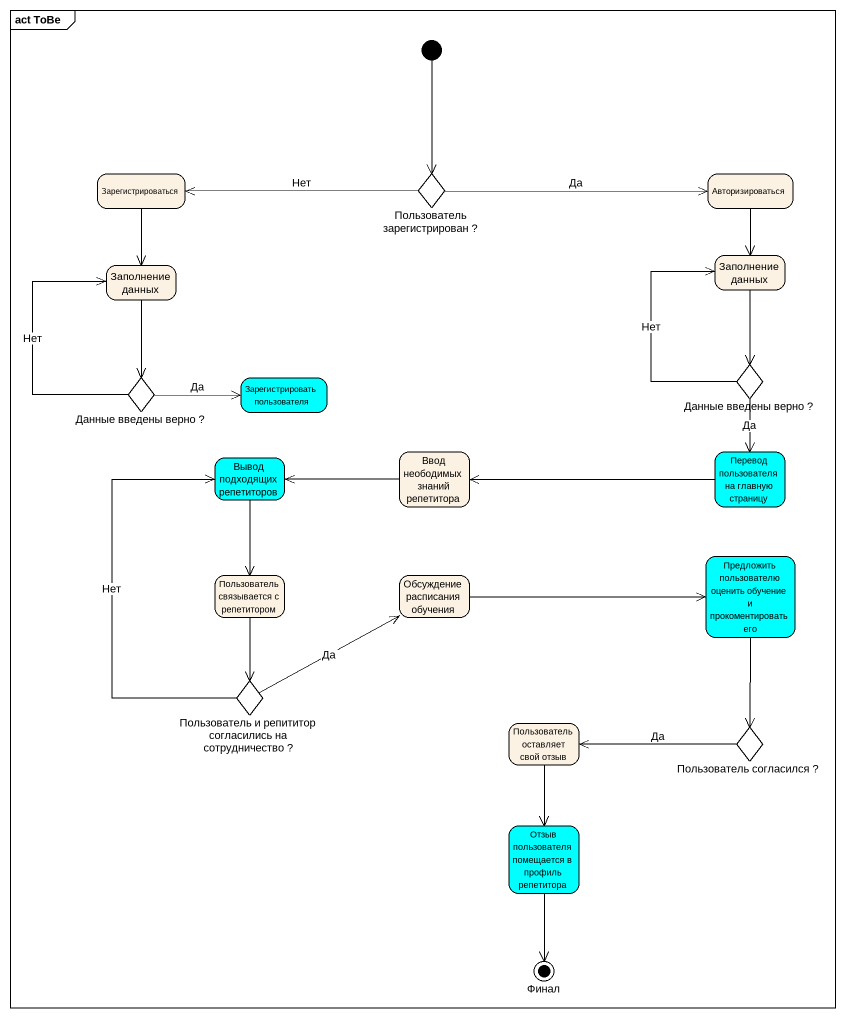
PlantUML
@startuml
mainframe act ToBe
hide empty description
state Зарегистрироваться
state "Пользователь зарегистрирован ?" as Пользователь_зарегистрирован <<choice>>
state Авторизироваться
state "Заполнение данных" as Заполнение_данных
state "Заполнение данных" as Заполнение_данных_2
state "Данные введены верно ?" as Данные_введены_верно <<choice>>
state "Зарегистрировать пользователя" as Зарегистрировать #00FFFF
state "Данные введены верно ?" as Данные_введены_верно_2 <<choice>>
state "Вывод подходящих репетиторов" as Вывод_подходящих_репетиторов #00FFFF
state "Ввод неободимых знаний репетитора" as Ввод_неободимых_знаний
state "Перевод пользователя на главную страницу" as Перевод_пользователя_на #00FFFF
state "Пользователь связывается с репетитором" as Пользователь_связывается_с
state "Обсуждение расписания обучения" as Обсуждение_расписания
state "Предложить пользователю оценить обучение и прокоментировать его" as Предложить_пользователю #00FFFF
state "Пользователь и репититор согласились на сотрудничество ?" as Пользователь_и_репититор <<choice>>
state "Пользователь оставляет свой отзыв" as Пользователь_оставляет_свой
state "Пользователь согласился ?" as Пользователь_согласился <<choice>>
state "Отзыв пользователя помещается в профиль репетитора" as Отзыв_пользователя #00FFFF
state Финал <<end>>
[*] --> Пользователь_зарегистрирован
Зарегистрироваться --> Заполнение_данных_2
Пользователь_зарегистрирован -left-> Зарегистрироваться : Нет
Пользователь_зарегистрирован -right-> Авторизироваться : Да
Авторизироваться --> Заполнение_данных
Заполнение_данных --> Данные_введены_верно_2
Заполнение_данных_2 --> Данные_введены_верно
Данные_введены_верно -up-> Заполнение_данных_2 : Нет
Данные_введены_верно -right-> Зарегистрировать : Да
Данные_введены_верно_2 -up-> Заполнение_данных : Нет
Данные_введены_верно_2 --> Перевод_пользователя_на : Да
Вывод_подходящих_репетиторов --> Пользователь_связывается_с
Ввод_неободимых_знаний -left-> Вывод_подходящих_репетиторов
Перевод_пользователя_на -left-> Ввод_неободимых_знаний
Пользователь_связывается_с --> Пользователь_и_репититор
Обсуждение_расписания -right-> Предложить_пользователю
Предложить_пользователю --> Пользователь_согласился
Пользователь_и_репититор -up-> Вывод_подходящих_репетиторов : Нет
Пользователь_и_репититор -right-> Обсуждение_расписания : Да
Пользователь_оставляет_свой --> Отзыв_пользователя
Пользователь_согласился -left-> Пользователь_оставляет_свой : Да
Отзыв_пользователя --> Финал
@enduml
